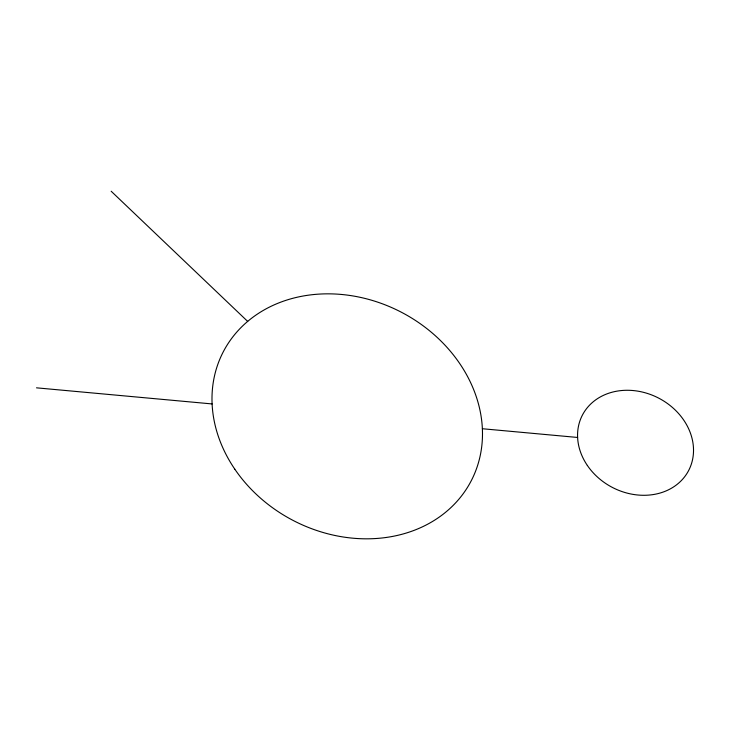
<?xml version="1.0" encoding="UTF-8"?>
<svg xmlns="http://www.w3.org/2000/svg" width="730" height="730" viewBox="0 0 730 730"><rect width="100%" height="100%" fill="white"/><g stroke="black" fill="none" stroke-linecap="round" stroke-linejoin="round"><path stroke-width="1.09" d="M36.5 387.831L212.111 403.936M482.366 428.729L577.612 437.462M111.17 191.233L247.68 321.401M234.804 469.171A139.74 117.329 27.6 0 0 468.55 485.614A139.74 117.329 27.6 0 0 338.355 294.208A139.74 117.329 27.6 0 0 234.804 469.171M587.34 465.43A59.906 50.297 27.6 0 0 687.551 472.483A59.906 50.297 27.6 0 0 631.742 390.431A59.906 50.297 27.6 0 0 587.34 465.43"/></g></svg>
